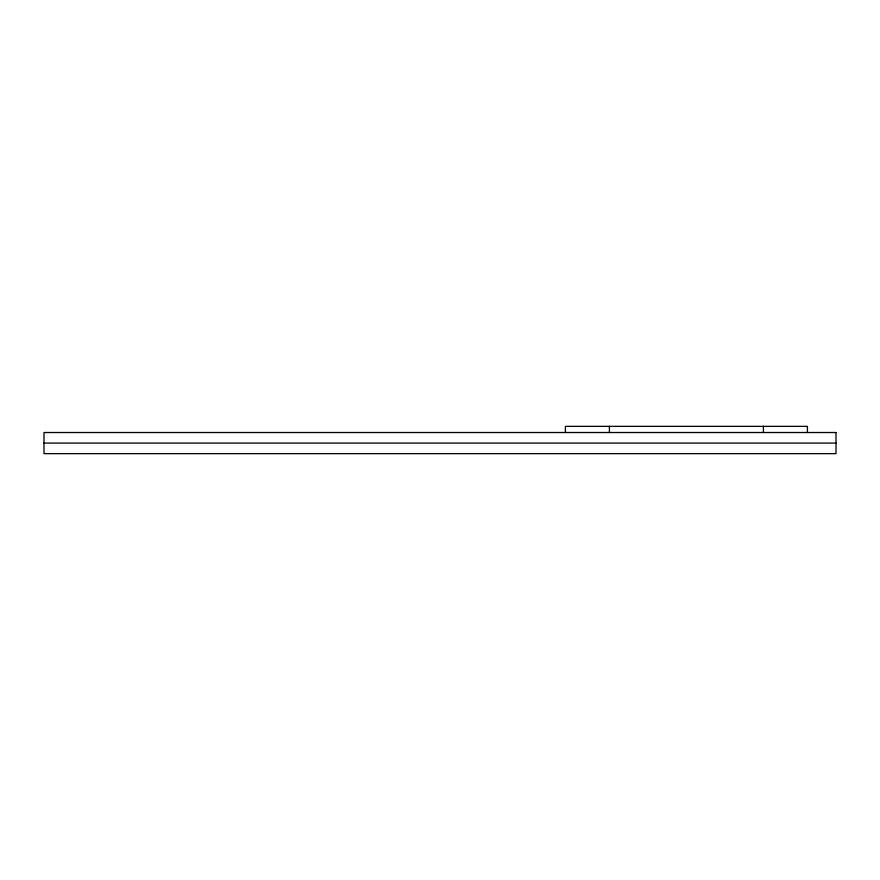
<?xml version="1.0" encoding="UTF-8"?>
<svg xmlns="http://www.w3.org/2000/svg" width="880" height="880" viewBox="0 0 880 880"><rect width="100%" height="100%" fill="white"/><g stroke="black" fill="none" stroke-linecap="round" stroke-linejoin="round"><path stroke-width="1.32" d="M44 443.08L836 443.08M807.4 432.52L807.4 426.36L565.4 426.36L565.4 432.52M763.4 426.36L763.4 432.52M609.4 426.36L609.4 432.52M836 432.52L44 432.52L44 453.64L836 453.64L836 432.52"/></g></svg>
